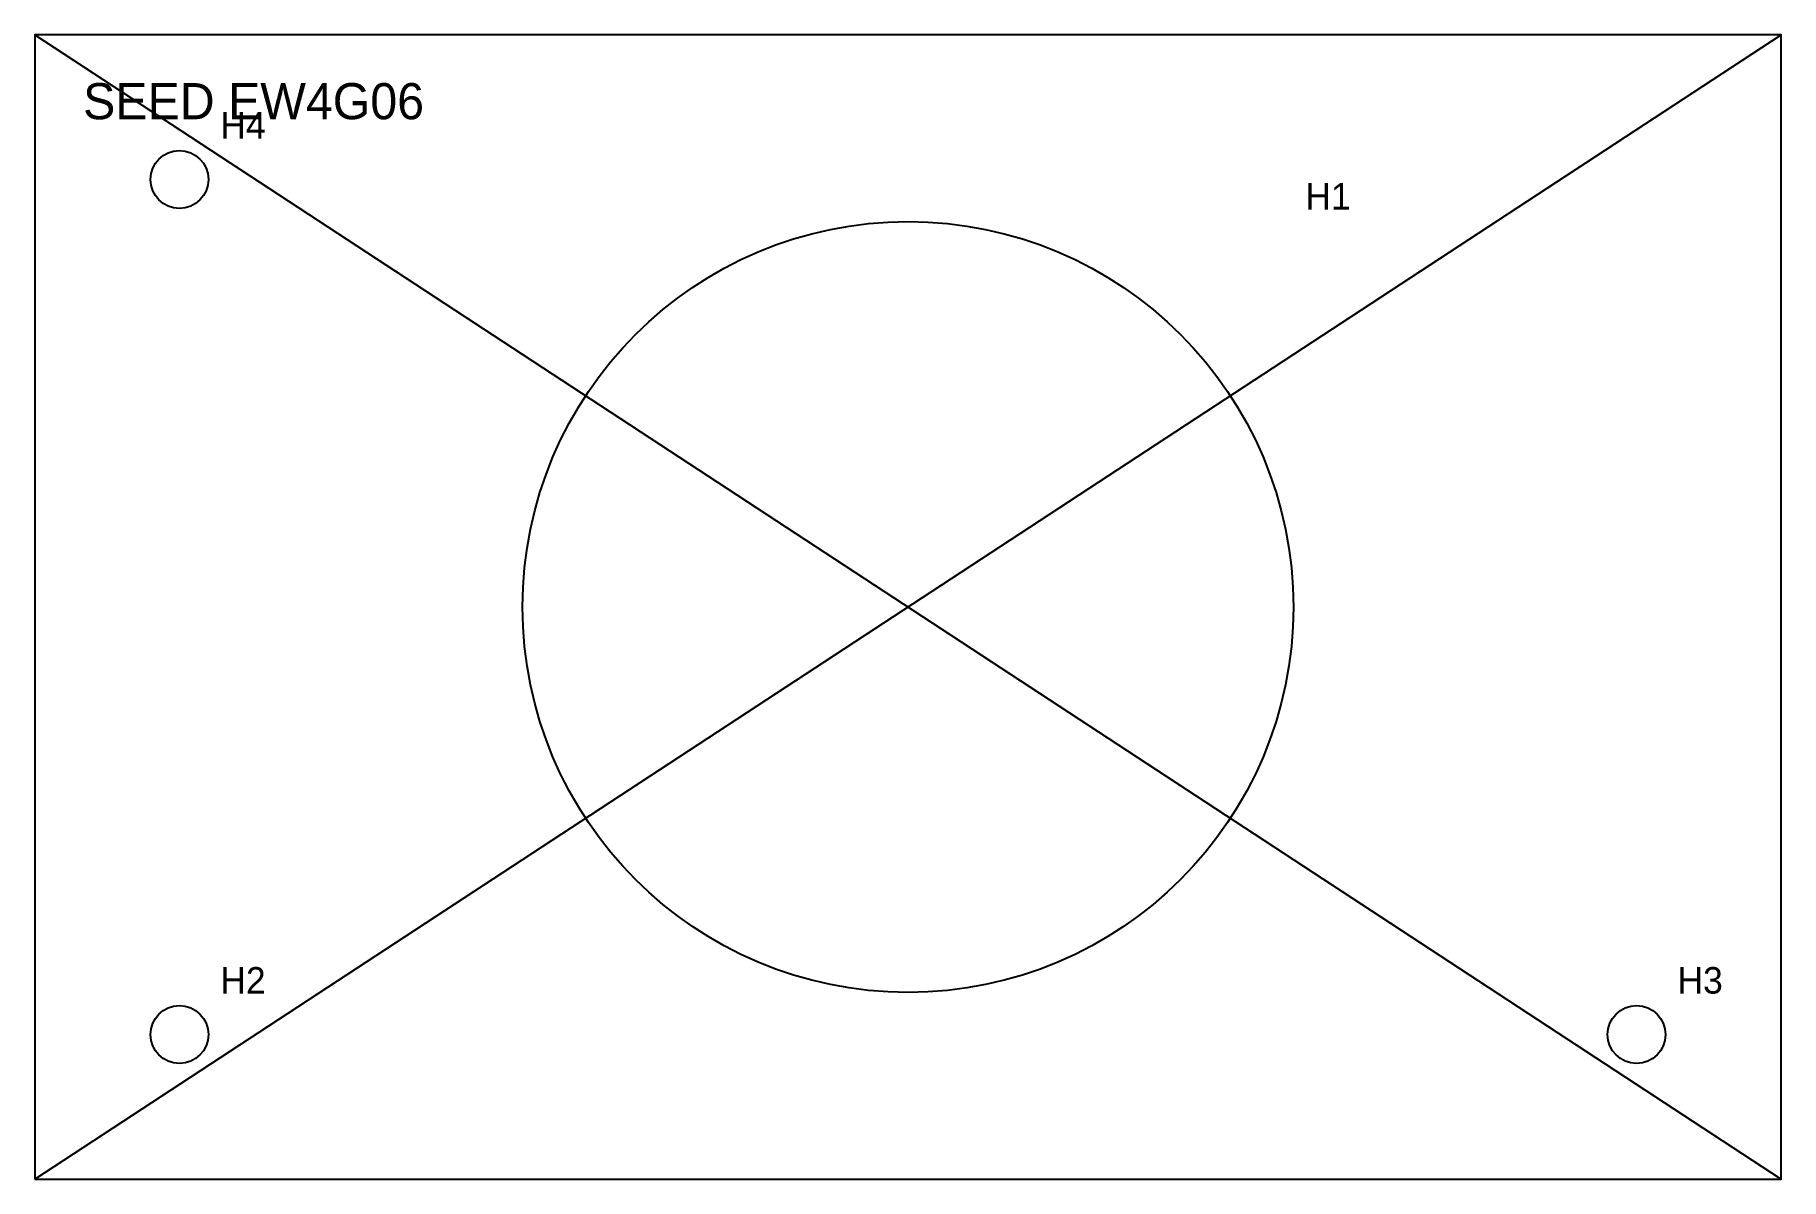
# Model space of a CAD drawing. Header units: metres. Extents: x 0 to 145, y 0 to 95.
import ezdxf

# ---------------------------------------------------------------- set-up
doc = ezdxf.new("R2010")
doc.units = ezdxf.units.M
doc.layers.add('GUIDE', color=7, linetype='Continuous')

msp = doc.modelspace()

# ---------------------------------------------------------------- linework, layer by layer
at = {"layer": 'GUIDE'}
for p, q in [((0, 0), (145, 95)), ((0, 95), (145, 0))]:
    msp.add_line(p, q, dxfattribs=at)
msp.add_lwpolyline([(0, 0), (145, 0), (145, 95), (0, 95)], close=True, dxfattribs=at)
for centre, radius in [((12, 83), 2.4), ((72.5, 47.5), 32), ((12, 12), 2.4), ((133, 12), 2.4)]:
    msp.add_circle(centre, radius, dxfattribs=at)

# ---------------------------------------------------------------- texts
for s, height, p in [('SEED EW4G06', 3, (4, 88)), ('H4', 2.2, (15.4, 86.4)), ('H1', 2.2, (105.5, 80.5)), ('H2', 2.2, (15.4, 15.4)), ('H3', 2.2, (136.4, 15.4))]:
    msp.add_text(s, height=height, dxfattribs=at).set_placement(p)

doc.saveas('drawing.dxf')
